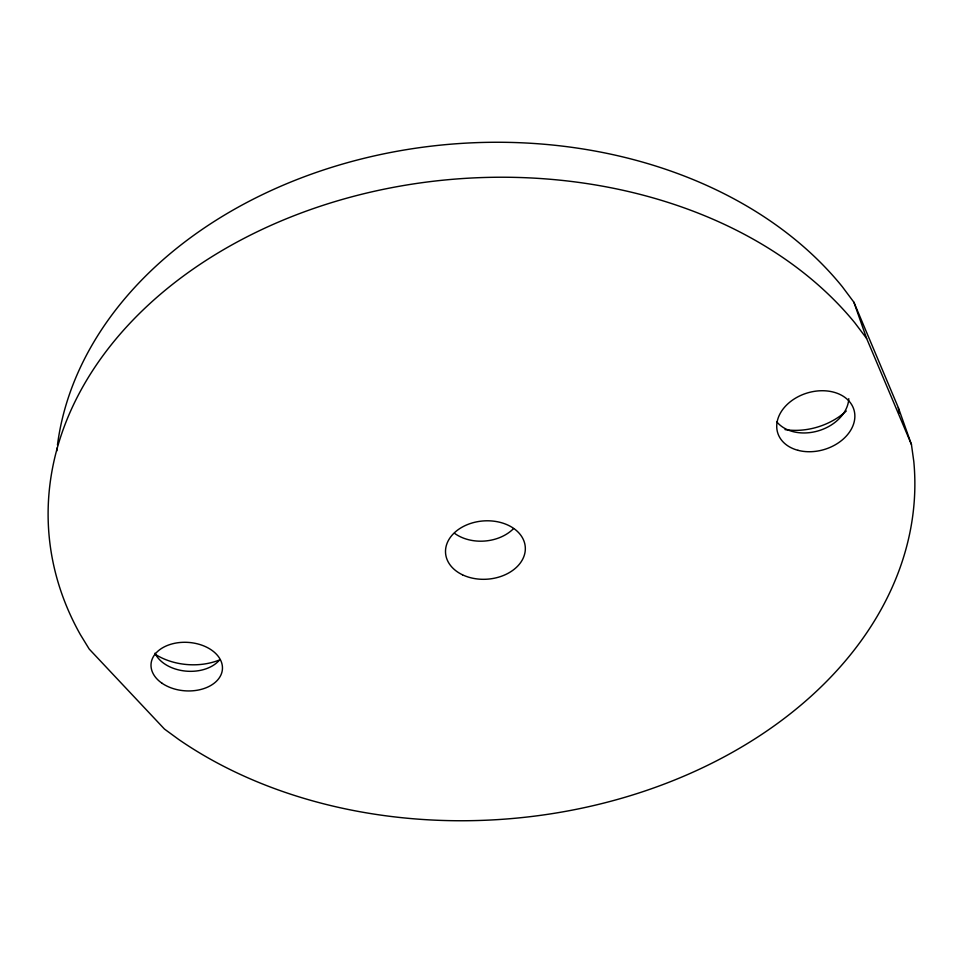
<?xml version="1.0" encoding="UTF-8"?>
<svg xmlns="http://www.w3.org/2000/svg" width="963" height="963" viewBox="0 0 963 963"><rect width="100%" height="100%" fill="white"/><g stroke="black" fill="none" stroke-linecap="round" stroke-linejoin="round"><path stroke-width="1.44" d="M911.443 444.521L866.616 338.446L854.831 322.822A433.964 320.992 -4.4 0 0 288.9 217.746A433.964 320.992 -4.4 0 0 80.374 634.629L89.21 649.062L164.456 729.051L178.769 739.512A433.964 320.992 -4.4 0 0 663.603 784.315A433.964 320.992 -4.4 0 0 913.803 461.506L911.443 444.521L898.31 407.614L853.904 302.238L842.324 286.733A423.78 319.415 -4.4 0 0 386.536 153.286A423.78 319.415 -4.4 0 0 57.467 445.002M853.904 302.238L866.616 338.446M898.31 407.614L899.105 413.247M56.769 450.949A423.78 319.415 -4.4 0 1 57.094 447.976M513.544 528.603A39.062 29.083 -4.4 0 1 454.416 533.225M218.589 660.305A53.856 37.28 4.3 0 1 155.537 654.491M846.272 411.032A59.802 45.129 -17.3 0 1 785.014 429.594M219.684 659.787A35.39 24.244 4.2 0 1 185.365 671.067A35.39 24.244 4.2 0 1 154.995 653.179M848.776 398.67A39.339 29.42 -17 0 1 819.393 430.521A39.339 29.42 -17 0 1 776.635 421.662M462.493 574.803A39.977 29.191 -4.4 0 0 525.184 551.197A39.977 29.191 -4.4 0 0 468.56 524.161A39.977 29.191 -4.4 0 0 462.493 574.803M162.121 683.309A35.787 24.268 4 0 0 221.478 673.606A35.787 24.268 4 0 0 176.602 642.935A35.787 24.268 4 0 0 162.121 683.309M797.966 450.311A39.82 29.504 -16.8 0 0 854.819 414.692A39.82 29.504 -16.8 0 0 794.595 398.718A39.82 29.504 -16.8 0 0 797.966 450.311"/></g></svg>
